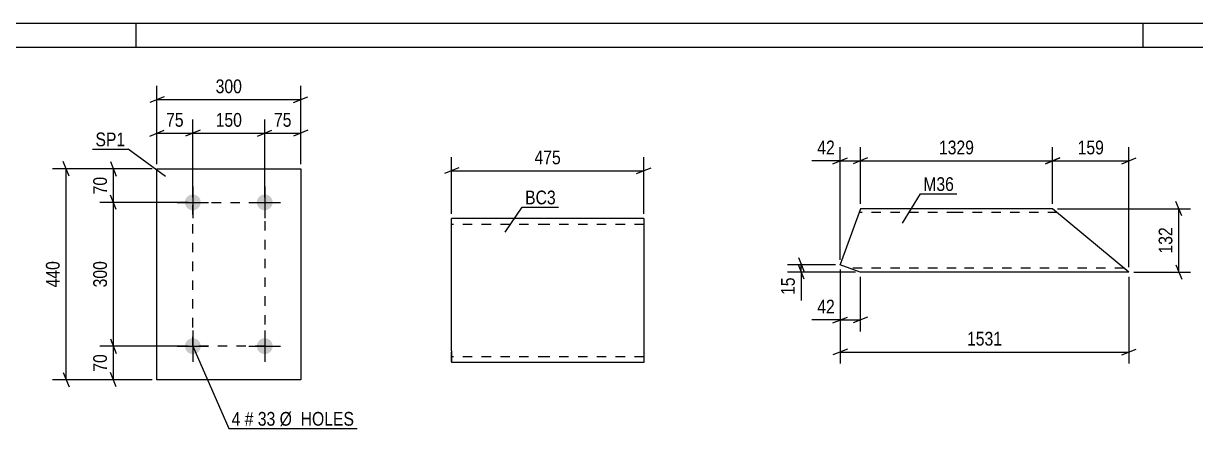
# Model space of a CAD drawing. Header units: millimetres. Extents: x 0 to 594, y 0 to 420.
# Drawn here: x 150.5 to 394.9, y 335.5 to 420 of the extents above; entities that cross this region are included whole.
import ezdxf

# ---------------------------------------------------------------- set-up
doc = ezdxf.new("R2010")
doc.units = ezdxf.units.MM
doc.linetypes.add('DXK_LINE_DOT2', pattern=[3.9198, 1.9599, -1.9599])
doc.styles.add('Arial Narrow', font='ARIALN.TTF', dxfattribs={"height": 0.2})

# ---------------------------------------------------------------- blocks, each defined once
blk = doc.blocks.new('Unknown-708355652-1130')
at = {"color": 5, "linetype": 'Continuous'}
for p, q in [((594, 420), (0, 420)), ((174, 415), (174, 420)), ((384, 415), (384, 420)), ((589, 415), (5, 415))]:
    blk.add_line(p, q, dxfattribs=at)
blk = doc.blocks.new('Part-708355652-8416 - 8415')
at = {"color": 2, "linetype": 'Continuous'}
for p, q in [((325.02, 381.34), (320.84, 369.74)), ((345, 381.34), (325.02, 381.34)), ((365.1, 381.34), (345.1, 381.34)), ((381.03, 368.14), (365.1, 381.34)), ((320.84, 369.74), (320.81, 369.65)), ((325, 368.14), (320.81, 369.65)), ((345, 368.14), (325, 368.14)), ((381.03, 368.14), (345.1, 368.14))]:
    blk.add_line(p, q, dxfattribs=at)
at = {"color": 7, "linetype": 'DXK_LINE_DOT2'}
for p, q in [((345, 380.54), (324.73, 380.54)), ((366.07, 380.54), (345.1, 380.54)), ((320.81, 369.65), (320.84, 369.74)), ((320.84, 369.74), (320.81, 369.65)), ((320.84, 369.74), (320.81, 369.65)), ((379.79, 369.17), (379.84, 369.12)), ((345, 368.94), (322.79, 368.94)), ((380.07, 368.94), (345.1, 368.94)), ((380, 369), (380.07, 368.94))]:
    blk.add_line(p, q, dxfattribs=at)
blk = doc.blocks.new('Part-708355652-8492 - 8491')
at = {"color": 2, "linetype": 'Continuous'}
for p, q in [((259.76, 379.27), (239.76, 379.27)), ((239.76, 351.67), (239.76, 379.27)), ((279.86, 379.27), (259.86, 379.27)), ((279.86, 379.27), (279.86, 349.27)), ((239.76, 351.67), (239.76, 349.27)), ((259.76, 349.27), (239.76, 349.27)), ((279.86, 349.27), (259.86, 349.27))]:
    blk.add_line(p, q, dxfattribs=at)
at = {"color": 7, "linetype": 'DXK_LINE_DOT2'}
for p, q in [((259.76, 378.07), (239.76, 378.07)), ((279.86, 378.07), (259.86, 378.07)), ((239.76, 349.46), (239.76, 351.67)), ((239.76, 350.47), (239.76, 350.57)), ((259.76, 350.47), (239.76, 350.47)), ((279.86, 350.47), (259.86, 350.47)), ((279.86, 350.47), (279.86, 350.57))]:
    blk.add_line(p, q, dxfattribs=at)
blk = doc.blocks.new('Part-708355652-8508 - 8507')
at = {"color": 2, "linetype": 'Continuous'}
for p, q in [((178.31, 345.67), (178.31, 389.67)), ((178.31, 389.67), (208.31, 389.67)), ((208.31, 389.67), (208.31, 345.67)), ((208.31, 345.67), (178.31, 345.67))]:
    blk.add_line(p, q, dxfattribs=at)
blk = doc.blocks.new('Bolt-708355652-8509 - 8507')
at = {"linetype": 'Continuous'}
for points in [[(185.81, 384.32, -1), (185.81, 381.02, -1)], [(200.81, 384.32, -1), (200.81, 381.02, -1)], [(185.81, 354.32, -1), (185.81, 351.02, -1)], [(200.81, 354.32, -1), (200.81, 351.02, -1)]]:
    blk.add_hatch(color=1, dxfattribs=at).paths.add_polyline_path(points)
at = {"color": 1, "linetype": 'Continuous'}
for p, q in [((185.81, 385.97), (185.81, 379.37)), ((200.81, 385.97), (200.81, 379.37)), ((182.51, 382.67), (189.11, 382.67)), ((197.51, 382.67), (204.11, 382.67)), ((185.81, 355.97), (185.81, 349.37)), ((200.81, 355.97), (200.81, 349.37)), ((182.51, 352.67), (189.11, 352.67)), ((197.51, 352.67), (204.11, 352.67))]:
    blk.add_line(p, q, dxfattribs=at)
blk = doc.blocks.new('Rectangle-708355652-11792 - 8507')
at = {"color": 1, "linetype": 'DXK_LINE_DOT2'}
blk.add_lwpolyline([(185.81, 382.67), (200.81, 382.67), (200.81, 352.67), (185.81, 352.67), (185.81, 382.67)], close=True, dxfattribs=at)
blk = doc.blocks.new('StraightDimension-708355652-11989 - 8415')
at = {"color": 7, "linetype": 'Continuous'}
for p, q in [((325.02, 382.34), (325.02, 394.19)), ((365.1, 382.34), (365.1, 394.19)), ((326.52, 391.94), (323.52, 390.74)), ((325.02, 391.34), (365.1, 391.34)), ((363.6, 390.74), (366.6, 391.94))]:
    blk.add_line(p, q, dxfattribs=at)
at = {"color": 0}
blk.add_wipeout([(349.32, 392.09), (349.32, 396.29), (340.81, 396.29), (340.81, 392.09)], dxfattribs=at)
at = {"color": 3, "style": 'Arial Narrow'}
blk.add_text('1329', height=2.863, dxfattribs=at).set_placement((341.41, 392.69))
blk = doc.blocks.new('StraightDimension-708355652-8842 - 8415')
at = {"color": 7, "linetype": 'Continuous'}
for p, q in [((366.1, 381.34), (393.84, 381.34)), ((392.04, 379.84), (390.84, 382.84)), ((391.44, 368.14), (391.44, 381.34)), ((390.84, 369.64), (392.04, 366.64)), ((382.03, 368.14), (393.84, 368.14))]:
    blk.add_line(p, q, dxfattribs=at)
at = {"color": 0}
blk.add_wipeout([(390.69, 378.08), (386.49, 378.08), (386.49, 371.39), (390.69, 371.39)], dxfattribs=at)
at = {"color": 3, "style": 'Arial Narrow'}
blk.add_text('132', height=2.863, rotation=90.0002, dxfattribs=at).set_placement((390.09, 371.99))
blk = doc.blocks.new('StraightDimension-708355652-8838 - 8415')
at = {"color": 7, "linetype": 'Continuous'}
for p, q in [((319.81, 369.65), (309.84, 369.65)), ((312.09, 371.15), (313.29, 368.15)), ((313.29, 366.64), (312.09, 369.64)), ((312.69, 368.14), (312.69, 369.65)), ((324, 368.14), (309.84, 368.14))]:
    blk.add_line(p, q, dxfattribs=at)
at = {"color": 0}
blk.add_wipeout([(311.94, 367.61), (307.74, 367.61), (307.74, 362.75), (311.94, 362.75)], dxfattribs=at)
at = {"color": 7, "linetype": 'Continuous'}
blk.add_line((312.69, 368.14), (312.69, 362.23), dxfattribs=at)
blk.add_line((312.69, 368.14), (312.69, 362.23), dxfattribs=at)
at = {"color": 3, "style": 'Arial Narrow'}
blk.add_text('15', height=2.863, rotation=90.0002, dxfattribs=at).set_placement((311.34, 363.35))
blk = doc.blocks.new('StraightDimension-708355652-8830 - 8415')
at = {"color": 7, "linetype": 'Continuous'}
for p, q in [((320.81, 368.65), (320.81, 355.74)), ((325, 367.14), (325, 355.74)), ((319.31, 357.54), (322.31, 358.74)), ((320.81, 358.14), (325, 358.14)), ((326.5, 358.74), (323.5, 357.54))]:
    blk.add_line(p, q, dxfattribs=at)
at = {"color": 0}
blk.add_wipeout([(320.28, 358.89), (320.28, 363.09), (315.43, 363.09), (315.43, 358.89)], dxfattribs=at)
at = {"color": 7, "linetype": 'Continuous'}
blk.add_line((320.81, 358.14), (314.9, 358.14), dxfattribs=at)
blk.add_line((320.81, 358.14), (314.9, 358.14), dxfattribs=at)
at = {"color": 3, "style": 'Arial Narrow'}
blk.add_text('42', height=2.863, dxfattribs=at).set_placement((316.03, 359.49))
blk = doc.blocks.new('StraightDimension-708355652-8848 - 8415')
at = {"color": 7, "linetype": 'Continuous'}
for p, q in [((320.81, 368.65), (320.81, 349.05)), ((381.03, 367.14), (381.03, 349.05)), ((322.31, 352.05), (319.31, 350.85)), ((379.53, 350.85), (382.53, 352.05)), ((320.81, 351.45), (381.03, 351.45))]:
    blk.add_line(p, q, dxfattribs=at)
at = {"color": 0}
blk.add_wipeout([(355.18, 352.2), (355.18, 356.4), (346.66, 356.4), (346.66, 352.2)], dxfattribs=at)
at = {"color": 3, "style": 'Arial Narrow'}
blk.add_text('1531', height=2.863, dxfattribs=at).set_placement((347.26, 352.8))
blk = doc.blocks.new('StraightDimension-708355652-11988 - 8415')
at = {"color": 7, "linetype": 'Continuous'}
for p, q in [((365.1, 382.34), (365.1, 394.19)), ((381.03, 369.14), (381.03, 394.19)), ((366.6, 391.94), (363.6, 390.74)), ((365.1, 391.34), (381.03, 391.34)), ((379.53, 390.74), (382.53, 391.94))]:
    blk.add_line(p, q, dxfattribs=at)
at = {"color": 0}
blk.add_wipeout([(376.41, 392.09), (376.41, 396.29), (369.73, 396.29), (369.73, 392.09)], dxfattribs=at)
at = {"color": 3, "style": 'Arial Narrow'}
blk.add_text('159', height=2.863, dxfattribs=at).set_placement((370.33, 392.69))
blk = doc.blocks.new('StraightDimension-708355652-11990 - 8415')
at = {"color": 7, "linetype": 'Continuous'}
for p, q in [((320.81, 370.65), (320.81, 394.19)), ((325.02, 382.34), (325.02, 394.19)), ((319.31, 390.74), (322.31, 391.94)), ((320.81, 391.34), (325.02, 391.34)), ((326.52, 391.94), (323.52, 390.74))]:
    blk.add_line(p, q, dxfattribs=at)
at = {"color": 0}
blk.add_wipeout([(320.28, 392.09), (320.28, 396.29), (315.43, 396.29), (315.43, 392.09)], dxfattribs=at)
at = {"color": 7, "linetype": 'Continuous'}
blk.add_line((320.81, 391.34), (314.9, 391.34), dxfattribs=at)
blk.add_line((320.81, 391.34), (314.9, 391.34), dxfattribs=at)
at = {"color": 3, "style": 'Arial Narrow'}
blk.add_text('42', height=2.863, dxfattribs=at).set_placement((316.03, 392.69))
blk = doc.blocks.new('StraightDimension-708355652-9022 - 8491')
at = {"color": 7, "linetype": 'Continuous'}
for p, q in [((239.76, 380.27), (239.76, 392.12)), ((279.86, 380.27), (279.86, 392.12)), ((241.26, 389.87), (238.26, 388.67)), ((239.76, 389.27), (279.86, 389.27)), ((278.36, 388.67), (281.36, 389.87))]:
    blk.add_line(p, q, dxfattribs=at)
at = {"color": 0}
blk.add_wipeout([(263.15, 390.02), (263.15, 394.22), (256.46, 394.22), (256.46, 390.02)], dxfattribs=at)
at = {"color": 3, "style": 'Arial Narrow'}
blk.add_text('475', height=2.863, dxfattribs=at).set_placement((257.06, 390.62))
blk = doc.blocks.new('StraightDimension-708355652-9070 - 8507')
at = {"color": 7, "linetype": 'Continuous'}
for p, q in [((168.65, 391.17), (169.85, 388.17)), ((177.31, 389.67), (166.4, 389.67)), ((169.25, 382.67), (169.25, 389.67)), ((169.85, 381.17), (168.65, 384.17)), ((184.81, 382.67), (166.4, 382.67))]:
    blk.add_line(p, q, dxfattribs=at)
at = {"color": 0}
blk.add_wipeout([(168.5, 388.6), (164.3, 388.6), (164.3, 383.74), (168.5, 383.74)], dxfattribs=at)
at = {"color": 3, "style": 'Arial Narrow'}
blk.add_text('70', height=2.863, rotation=90.0002, dxfattribs=at).set_placement((167.9, 384.34))
blk = doc.blocks.new('StraightDimension-708355652-9071 - 8507')
at = {"color": 7, "linetype": 'Continuous'}
for p, q in [((169.85, 381.17), (168.65, 384.17)), ((184.81, 382.67), (166.4, 382.67)), ((169.25, 352.67), (169.25, 382.67)), ((184.81, 352.67), (166.4, 352.67)), ((168.65, 354.17), (169.85, 351.17))]:
    blk.add_line(p, q, dxfattribs=at)
at = {"color": 0}
blk.add_wipeout([(168.5, 371.01), (164.3, 371.01), (164.3, 364.33), (168.5, 364.33)], dxfattribs=at)
at = {"color": 3, "style": 'Arial Narrow'}
blk.add_text('300', height=2.863, rotation=90.0002, dxfattribs=at).set_placement((167.9, 364.93))
blk = doc.blocks.new('StraightDimension-708355652-9072 - 8507')
at = {"color": 7, "linetype": 'Continuous'}
for p, q in [((184.81, 352.67), (166.4, 352.67)), ((168.65, 354.17), (169.85, 351.17)), ((169.25, 345.67), (169.25, 352.67)), ((169.85, 344.17), (168.65, 347.17)), ((177.31, 345.67), (166.4, 345.67))]:
    blk.add_line(p, q, dxfattribs=at)
at = {"color": 0}
blk.add_wipeout([(168.5, 351.6), (164.3, 351.6), (164.3, 346.74), (168.5, 346.74)], dxfattribs=at)
at = {"color": 3, "style": 'Arial Narrow'}
blk.add_text('70', height=2.863, rotation=90.0002, dxfattribs=at).set_placement((167.9, 347.34))
blk = doc.blocks.new('StraightDimension-708355652-9082 - 8507')
at = {"color": 7, "linetype": 'Continuous'}
for p, q in [((159.99, 388.17), (158.79, 391.17)), ((177.31, 389.67), (156.54, 389.67)), ((159.39, 345.67), (159.39, 389.67)), ((158.79, 347.17), (159.99, 344.17)), ((177.31, 345.67), (156.54, 345.67))]:
    blk.add_line(p, q, dxfattribs=at)
at = {"color": 0}
blk.add_wipeout([(158.64, 371.01), (154.44, 371.01), (154.44, 364.33), (158.64, 364.33)], dxfattribs=at)
at = {"color": 3, "style": 'Arial Narrow'}
blk.add_text('440', height=2.863, rotation=90.0002, dxfattribs=at).set_placement((158.04, 364.93))
blk = doc.blocks.new('StraightDimension-708355652-9086 - 8507')
at = {"color": 7, "linetype": 'Continuous'}
for p, q in [((200.81, 383.67), (200.81, 399.95)), ((208.31, 390.67), (208.31, 399.95)), ((199.31, 396.5), (202.31, 397.7)), ((200.81, 397.1), (208.31, 397.1)), ((209.81, 397.7), (206.81, 396.5))]:
    blk.add_line(p, q, dxfattribs=at)
at = {"color": 0}
blk.add_wipeout([(206.99, 397.85), (206.99, 402.05), (202.13, 402.05), (202.13, 397.85)], dxfattribs=at)
at = {"color": 3, "style": 'Arial Narrow'}
blk.add_text('75', height=2.863, dxfattribs=at).set_placement((202.73, 398.45))
blk = doc.blocks.new('StraightDimension-708355652-9087 - 8507')
at = {"color": 7, "linetype": 'Continuous'}
for p, q in [((185.81, 383.67), (185.81, 399.95)), ((200.81, 383.67), (200.81, 399.95)), ((187.31, 397.7), (184.31, 396.5)), ((185.81, 397.1), (200.81, 397.1)), ((199.31, 396.5), (202.31, 397.7))]:
    blk.add_line(p, q, dxfattribs=at)
at = {"color": 0}
blk.add_wipeout([(196.65, 397.85), (196.65, 402.05), (189.97, 402.05), (189.97, 397.85)], dxfattribs=at)
at = {"color": 3, "style": 'Arial Narrow'}
blk.add_text('150', height=2.863, dxfattribs=at).set_placement((190.57, 398.45))
blk = doc.blocks.new('StraightDimension-708355652-9088 - 8507')
at = {"color": 7, "linetype": 'Continuous'}
for p, q in [((178.31, 390.67), (178.31, 399.95)), ((185.81, 383.67), (185.81, 399.95)), ((176.81, 396.5), (179.81, 397.7)), ((178.31, 397.1), (185.81, 397.1)), ((187.31, 397.7), (184.31, 396.5))]:
    blk.add_line(p, q, dxfattribs=at)
at = {"color": 0}
blk.add_wipeout([(184.49, 397.85), (184.49, 402.05), (179.63, 402.05), (179.63, 397.85)], dxfattribs=at)
at = {"color": 3, "style": 'Arial Narrow'}
blk.add_text('75', height=2.863, dxfattribs=at).set_placement((180.23, 398.45))
blk = doc.blocks.new('StraightDimension-708355652-9098 - 8507')
at = {"color": 7, "linetype": 'Continuous'}
for p, q in [((178.31, 390.67), (178.31, 406.95)), ((208.31, 390.67), (208.31, 406.95)), ((179.81, 404.7), (176.81, 403.5)), ((178.31, 404.1), (208.31, 404.1)), ((206.81, 403.5), (209.81, 404.7))]:
    blk.add_line(p, q, dxfattribs=at)
at = {"color": 0}
blk.add_wipeout([(196.65, 404.85), (196.65, 409.05), (189.97, 409.05), (189.97, 404.85)], dxfattribs=at)
at = {"color": 3, "style": 'Arial Narrow'}
blk.add_text('300', height=2.863, dxfattribs=at).set_placement((190.57, 405.45))
blk = doc.blocks.new('Mark-708355652-9458 - 8415')
at = {"color": 0}
blk.add_wipeout([(344.53, 385.05), (344.53, 388.05), (338.14, 388.05), (338.14, 385.05)], dxfattribs=at)
blk.add_wipeout([(344.53, 385.05), (344.53, 388.05), (338.14, 388.05), (338.14, 385.05)], dxfattribs=at)
at = {"color": 30, "linetype": 'Continuous'}
for p, q in [((333.83, 378.35), (337.54, 384.45)), ((337.54, 384.45), (345.13, 384.45))]:
    blk.add_line(p, q, dxfattribs=at)
at = {"color": 3, "style": 'Arial Narrow'}
blk.add_text('M36', height=2.863, dxfattribs=at).set_placement((338.14, 385.05))
blk = doc.blocks.new('Mark-708355652-9504 - 8491')
at = {"color": 0}
blk.add_wipeout([(261.49, 382.26), (261.49, 385.26), (255.1, 385.26), (255.1, 382.26)], dxfattribs=at)
blk.add_wipeout([(261.49, 382.26), (261.49, 385.26), (255.1, 385.26), (255.1, 382.26)], dxfattribs=at)
at = {"color": 30, "linetype": 'Continuous'}
for p, q in [((250.92, 376.44), (254.5, 381.66)), ((254.5, 381.66), (262.09, 381.66))]:
    blk.add_line(p, q, dxfattribs=at)
at = {"color": 3, "style": 'Arial Narrow'}
blk.add_text('BC3', height=2.863, dxfattribs=at).set_placement((255.1, 382.26))
blk = doc.blocks.new('Mark-708355652-9514 - 8507')
at = {"color": 0}
blk.add_wipeout([(171.71, 394.37), (171.71, 397.37), (165.5, 397.37), (165.5, 394.37)], dxfattribs=at)
blk.add_wipeout([(171.71, 394.37), (171.71, 397.37), (165.5, 397.37), (165.5, 394.37)], dxfattribs=at)
at = {"color": 30, "linetype": 'Continuous'}
for p in [(164.9, 393.77), (180.08, 388.04)]:
    blk.add_line(p, (172.31, 393.77), dxfattribs=at)
at = {"color": 3, "style": 'Arial Narrow'}
blk.add_text('SP1', height=2.863, dxfattribs=at).set_placement((165.5, 394.37))
blk = doc.blocks.new('Mark-708355652-9517 - 8507')
at = {"color": 0}
blk.add_wipeout([(195.74, 336.08), (195.74, 339.08), (193.91, 339.08), (193.91, 336.08)], dxfattribs=at)
blk.add_wipeout([(195.74, 336.08), (195.74, 339.08), (193.91, 339.08), (193.91, 336.08)], dxfattribs=at)
at = {"color": 7, "linetype": 'Continuous'}
blk.add_line((185.81, 352.67), (193.31, 335.48), dxfattribs=at)
at = {"color": 0}
blk.add_wipeout([(198.46, 336.08), (198.46, 339.08), (196.64, 339.08), (196.64, 336.08)], dxfattribs=at)
blk.add_wipeout([(198.46, 336.08), (198.46, 339.08), (196.64, 339.08), (196.64, 336.08)], dxfattribs=at)
at = {"color": 3, "style": 'Arial Narrow'}
blk.add_text('4', height=2.86, dxfattribs=at).set_placement((193.91, 336.08))
at = {"color": 0}
blk.add_wipeout([(203.02, 336.08), (203.02, 339.08), (199.36, 339.08), (199.36, 336.08)], dxfattribs=at)
blk.add_wipeout([(203.02, 336.08), (203.02, 339.08), (199.36, 339.08), (199.36, 336.08)], dxfattribs=at)
at = {"color": 3, "style": 'Arial Narrow'}
blk.add_text('#', height=2.86, dxfattribs=at).set_placement((196.64, 336.08))
at = {"color": 0}
blk.add_wipeout([(219.45, 336.08), (219.45, 339.08), (203.92, 339.08), (203.92, 336.08)], dxfattribs=at)
blk.add_wipeout([(219.45, 336.08), (219.45, 339.08), (203.92, 339.08), (203.92, 336.08)], dxfattribs=at)
at = {"color": 7, "linetype": 'Continuous'}
blk.add_line((193.31, 335.48), (220.05, 335.48), dxfattribs=at)
at = {"color": 3, "style": 'Arial Narrow'}
for s, p in [('33', (199.36, 336.08)), ('Ø  HOLES', (203.92, 336.08))]:
    blk.add_text(s, height=2.863, dxfattribs=at).set_placement(p)

msp = doc.modelspace()

# ---------------------------------------------------------------- block references
for name in ['Unknown-708355652-1130', 'Part-708355652-8508 - 8507', 'Bolt-708355652-8509 - 8507', 'Rectangle-708355652-11792 - 8507', 'Part-708355652-8416 - 8415', 'Part-708355652-8492 - 8491']:
    msp.add_blockref(name, (0, 0))

# ---------------------------------------------------------------- next in the draw order: block references
for name in ['StraightDimension-708355652-9086 - 8507', 'StraightDimension-708355652-11989 - 8415', 'StraightDimension-708355652-9022 - 8491', 'StraightDimension-708355652-9070 - 8507', 'StraightDimension-708355652-8838 - 8415']:
    msp.add_blockref(name, (0, 0))

# ---------------------------------------------------------------- next in the draw order: block references
for name in ['StraightDimension-708355652-11990 - 8415', 'Mark-708355652-9458 - 8415', 'StraightDimension-708355652-9071 - 8507', 'Mark-708355652-9504 - 8491', 'StraightDimension-708355652-8842 - 8415', 'StraightDimension-708355652-8830 - 8415']:
    msp.add_blockref(name, (0, 0))

# ---------------------------------------------------------------- next in the draw order: block references
for name in ['StraightDimension-708355652-9087 - 8507', 'StraightDimension-708355652-8848 - 8415', 'StraightDimension-708355652-9072 - 8507']:
    msp.add_blockref(name, (0, 0))

# ---------------------------------------------------------------- next in the draw order: block references
for name in ['StraightDimension-708355652-11988 - 8415', 'StraightDimension-708355652-9082 - 8507', 'Mark-708355652-9517 - 8507']:
    msp.add_blockref(name, (0, 0))

# ---------------------------------------------------------------- next in the draw order: block references
msp.add_blockref('StraightDimension-708355652-9088 - 8507', (0, 0))

# ---------------------------------------------------------------- next in the draw order: block references
msp.add_blockref('StraightDimension-708355652-9098 - 8507', (0, 0))

# ---------------------------------------------------------------- next in the draw order: block references
msp.add_blockref('Mark-708355652-9514 - 8507', (0, 0))

doc.saveas('drawing.dxf')
